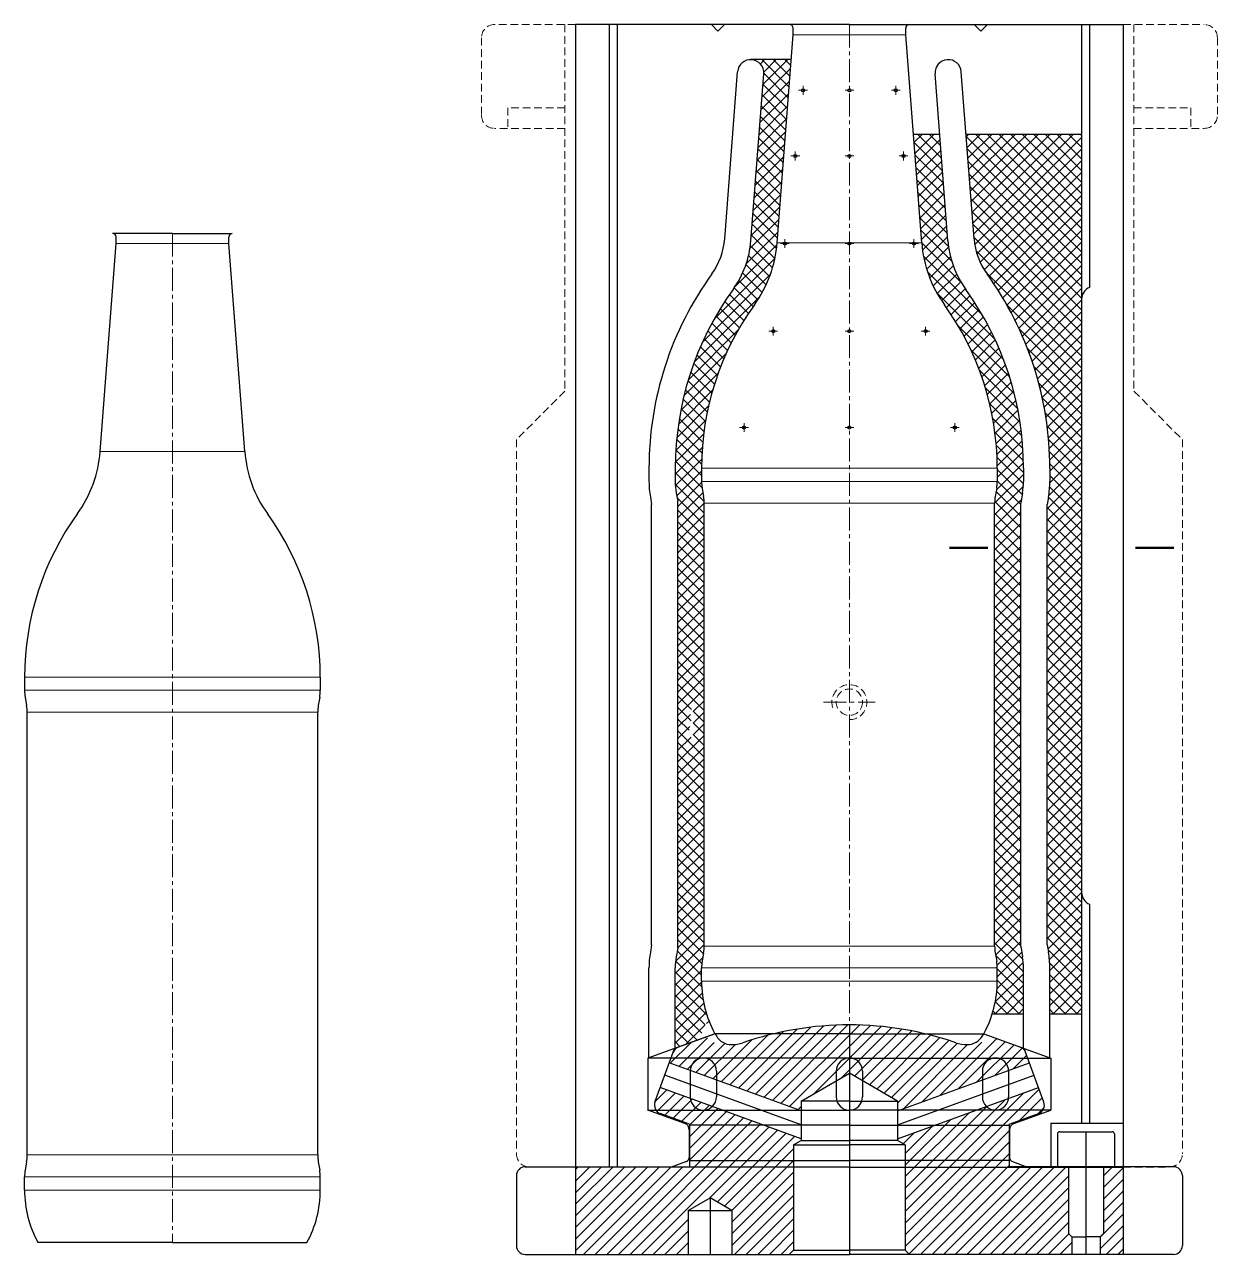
# Model space of a CAD drawing. Extents: x -409 to 793, y -94 to 506.
# Drawn here: x 521.2 to 793.5, y 155.4 to 436.2 of the extents above; entities that cross this region are included whole.
import ezdxf

# ---------------------------------------------------------------- set-up
doc = ezdxf.new("R2010")
doc.units = 0
doc.header["$LTSCALE"] = 7
doc.header["$MEASUREMENT"] = 0
doc.linetypes.add('CENTER2', pattern=[1.125, 0.75, -0.125, 0.125, -0.125])
doc.linetypes.add('HIDDEN', pattern=[0.375, 0.25, -0.125])
doc.layers.get('0').update_dxf_attribs({"linetype": 'CONTINUOUS', "lineweight": 15})
for name, color, linetype, lineweight in [('1', 1, 'CENTER2', 15), ('2', 2, 'HIDDEN', 15), ('3', 3, 'CONTINUOUS', 30), ('4', 5, 'CONTINUOUS', 50), ('8', 253, 'CONTINUOUS', 0)]:
    doc.layers.add(name, color=color, linetype=linetype, lineweight=lineweight)
pattern_1 = [(45, (-1703.317835305229, -16.31825387316434), (-1.325825214724776, 1.325825214724777), []), (135, (-1703.317835305229, -16.31825387316434), (-1.325825214724777, -1.325825214724776), [])]

# ---------------------------------------------------------------- blocks, each defined once
blk = doc.blocks.new('G$C45F80841')
at = {"layer": '8'}
h = blk.add_hatch(dxfattribs=at)
h.set_pattern_fill('ANSI37', color=256, scale=15)
h.set_pattern_definition(pattern_1)
h.paths.add_polyline_path([(117.1500000000003, 83.45518626986251), (117.1500000000003, 52.75000000000065, 0.04315293884028762), (117.2835787239644, 51.20514604060463), (117.6164212760359, 49.29485395939582, -0.04315293883994171), (117.7500000000002, 47.74999999999994), (117.7500000000002, 44.75000000000011, -0.07538305226668503), (116.6203732993761, 37.30000000000004), (123.7499999999998, 37.30000000000015), (123.7499999999998, 47.75000000000011, 0.04315293884001344), (123.5273687933927, 50.32475659899228), (123.1945262413217, 52.23504868020177, -0.04315293883991941), (123.1499999999996, 52.75000000000003), (123.1499999999999, 153.8500000000001, -0.04315293883932554), (123.1945262413215, 154.3649513197988), (123.527368793393, 156.2752434010073, 0.04315293884000735), (123.75, 158.8500000000006), (123.7500000000001, 161.85, 0.1575643360709016), (110.5504068096075, 202.6964680111632, -0.1379722781430958), (106.4823639361293, 213.8096974393023), (104.6120038446231, 238.1500000000003), (98.59431578947397, 238.15), (100.5000000000002, 213.3500000000004, 0.1379722781430906), (105.6850423274063, 199.1853103024671, -0.1575643360709053), (117.7500000000002, 161.8500000000001), (117.7500000000002, 158.8500000000001, -0.04315293884000333), (117.6164212760361, 157.3051460406046), (117.2835787239646, 155.3948539593963, 0.04315293884011168), (117.1500000000003, 153.8499999999999)])
edge = h.paths.add_edge_path()
edge.add_spline(control_points=[(50.85000000000036, 106.4659752234592), (50.51650265974342, 106.4232675678084), (49.84086793980623, 106.4217016550006), (48.76756413075873, 106.6781195383938), (48.35000000000036, 106.7333287005425)], knot_values=[10.55621248289929, 10.55621248289929, 10.55621248289929, 10.55621248289929, 11.56671097601545, 12.45186169343231, 12.45186169343231, 12.45186169343231, 12.45186169343231], degree=3, periodic=0)
edge.add_line((48.35000000000036, 106.7333287005425), (48.35000000000036, 100.4178020799156))
edge.add_spline(control_points=[(48.35000000000036, 100.4178020799156), (48.03080246215086, 100.4301994560734), (46.9665222065546, 100.6124894000242), (47.75952890501355, 103.3415385913655), (48.07884819189212, 104.8439723477443), (47.3054826993914, 106.7707941573856), (47.93057499510667, 106.7887839022677), (48.35000000000036, 106.7333287005425)], knot_values=[2.943411175063346, 2.943411175063346, 2.943411175063346, 2.943411175063346, 3.683982954908346, 5.789738561323501, 8.897583544937163, 9.667117092186864, 10.55621248289929, 10.55621248289929, 10.55621248289929, 10.55621248289929], degree=3, periodic=0)
edge.add_spline(control_points=[(48.35000000000036, 106.7333287005425), (48.76756413075873, 106.6781195383938), (49.84086793980623, 106.4217016550006), (50.51650265974342, 106.4232675678084), (50.85000000000036, 106.4659752234592)], knot_values=[10.55621248289929, 10.55621248289929, 10.55621248289929, 10.55621248289929, 11.44136320031615, 12.45186169343231, 12.45186169343231, 12.45186169343231, 12.45186169343231], degree=3, periodic=0)
edge.add_line((50.85000000000036, 106.4659752234592), (50.85000000000036, 153.85))
edge.add_arc((41.84999999999866, 153.85), 9.000000000001648, 0, 9.883792998937565)
edge.add_line((50.71642127603604, 155.3948539593957), (50.38357872396443, 157.3051460406049))
edge.add_arc((59.25000000000182, 158.8500000000003), 9.000000000001648, 179.9999999999999, 189.8837929989375, ccw=False)
edge.add_line((50.25000000000023, 158.8500000000003), (50.25000000000023, 161.8500000000001))
edge.add_arc((114.0500000000004, 161.85), 63.80000000000037, 144.183377684207, 180, ccw=False)
edge.add_arc((39.73023689250715, 215.4838870598391), 27.8516286243809, 324.1833776842067, 355.6059067177234)
edge.add_line((67.50000000000023, 213.3500000000001), (70.71200000000022, 255.1500000000001))
edge.add_line((70.71200000000022, 255.1500000000001), (61.45494160148689, 255.1500000000001))
edge.add_arc((61.45494160148689, 252.1500000000001), 2.999999999999976, 355.6059067177236, 90, ccw=False)
edge.add_line((64.44612356955145, 251.9201512803489), (61.51763606387101, 213.8096974393027))
edge.add_arc((39.73023689250704, 215.4838870598392), 21.85162862438101, 324.18337768420656, 355.6059067177232, ccw=False)
edge.add_arc((114.0499999999998, 161.8500000000002), 69.79999999999971, 144.1833776842067, 180)
edge.add_line((44.25000000000023, 161.8500000000002), (44.25000000000023, 158.850000000001))
edge.add_arc((59.25000000001069, 158.850000000001), 15.00000000001046, 180, 189.8837929989373)
edge.add_line((44.47263120660728, 156.2752434010078), (44.80547375867877, 154.3649513197989))
edge.add_arc((41.84999999999991, 153.8500000000001), 3.000000000000341, 359.99999999999915, 9.883792998936826, ccw=False)
edge.add_line((44.85000000000036, 153.8500000000001), (44.85000000000036, 52.75000000000013))
edge.add_arc((41.84999999999991, 52.75000000000017), 3.000000000000335, 350.1162070010607, 360, ccw=False)
edge.add_line((44.80547375867877, 52.23504868020177), (44.47263120660739, 50.32475659899293))
edge.add_arc((59.25000000001035, 47.74999999999937), 15.00000000001018, 170.1162070010627, 179.9999999999969)
edge.add_line((44.25000000000023, 47.74999999999937), (44.25000000000023, 29.45606584758787))
edge.add_line((44.25000000000011, 29.45606584758787), (50.48092249127558, 31.72393859842174))
edge.add_arc((53.29999999999984, 32.74999999999824), 2.999999999999998, 115.0996384474222, 200.0000197470785, ccw=False)
edge.add_arc((75.38155737704938, 44.75000000000017), 25.13155737704921, 180, 201.6778537288342, ccw=False)
edge.add_line((50.25000000000023, 44.75000000000011), (50.25000000000023, 47.74999999999991))
edge.add_arc((59.25000000000216, 47.74999999999991), 9.000000000001984, 170.1162070010613, 180, ccw=False)
edge.add_line((50.38357872396455, 49.29485395939565), (50.71642127603604, 51.20514604060463))
edge.add_arc((41.84999999999172, 52.7500000000008), 9.000000000008543, 350.1162070010625, 359.9999999999954)
edge.add_line((50.85000000000036, 52.75000000000011), (50.85000000000036, 106.4659752234592))
h.paths.add_polyline_path([(117.9150191147088, 121.7483799528459), (117.9150191147088, 129.0900466195126), (120.5400191147088, 129.0900466195126), (120.5400191147088, 121.7483799528459)], flags=24)
h.paths.add_polyline_path([(118.8112432056444, 111.7888941894745), (118.8112432056444, 121.8960370466173), (122.5612432056444, 121.8960370466173), (122.5612432056444, 111.7888941894745)], flags=24)
h.paths.add_polyline_path([(64.35993099001143, 243.99130088446), (65.398479392647, 253.6642797046683), (69.87276475001204, 253.1838938796607), (68.83421634737658, 243.5109150594524)], flags=24)
h.paths.add_polyline_path([(45.24654468662993, 31.29193266685718), (45.24654468662993, 40.67764695257148), (49.74654468662993, 40.67764695257148), (49.74654468662993, 31.29193266685718)], flags=24)
h.paths.add_polyline_path([(46.24285714285747, 83.15911273272502), (49.45714285714325, 83.15911273272502), (49.45714285714325, 77.15911273272502), (46.24285714285747, 77.15911273272502)], flags=24)
h = blk.add_hatch(dxfattribs=at)
h.set_pattern_fill('ANSI37', color=256, scale=15)
h.set_pattern_definition(pattern_1)
h.paths.add_polyline_path([(136.9999925025024, 37.30000000000018), (136.9999925025024, 65.05812475451077), (136.9999925025024, 87.80903811604662), (136.9999925025024, 200.3918752454895), (136.9999925025024, 238.1500000000001), (110.6296918997723, 238.1500000000003), (112.4647278722584, 214.2693948786052, 0.137972278143098), (115.4157712918087, 206.207625719859, -0.1575643360708946), (129.75, 161.85), (129.75, 158.8499999999996, -0.04315293883998357), (129.4383163107502, 155.2453407614114), (129.1499999999999, 153.5905993171999), (129.1499999999996, 53.00940068279976), (129.4383163107502, 51.35465923858803, -0.04315293883992424), (129.7499999999998, 47.75000000000009), (129.7499999999998, 37.30000000000021)])
h.paths.add_polyline_path([(131.3805394895628, 111.4128162928599), (131.3805394895628, 121.5199591500028), (135.1305394895628, 121.5199591500028), (135.1305394895628, 111.4128162928599)], flags=24)
h.paths.add_polyline_path([(130.7459683242384, 121.7483799528459), (130.7459683242384, 129.0900466195126), (133.3709683242384, 129.0900466195126), (133.3709683242384, 121.7483799528459)], flags=24)
at = {"layer": '1'}
for p, q in [((84.00000000000023, 263.1500000000001), (84, 0)), ((72.41696850824178, 248.1500000000001), (74.41696850824178, 248.1500000000001)), ((73.41696850824178, 249.1500000000001), (73.41696850824178, 247.1500000000001)), ((83.00000000000023, 248.1500000000001), (85.00000000000023, 248.1500000000001)), ((95.58303149175867, 248.1500000000001), (93.58303149175867, 248.1500000000001)), ((94.58303149175867, 249.1500000000001), (94.58303149175867, 247.1500000000001)), ((70.64920155527534, 233.1500000000001), (72.64920155527534, 233.1500000000001)), ((71.64920155527534, 234.1500000000001), (71.64920155527534, 232.1500000000001)), ((83.00000000000023, 233.1500000000001), (85.00000000000023, 233.1500000000001)), ((97.350798444725, 233.1500000000001), (95.350798444725, 233.1500000000001)), ((96.350798444725, 234.1500000000001), (96.350798444725, 232.1500000000001)), ((69.25682361226131, 214.1500000000001), (69.25682361226131, 212.1500000000001)), ((98.7431763877396, 214.1500000000001), (98.7431763877396, 212.1500000000001)), ((68.25682361226131, 213.1500000000001), (70.25682361226131, 213.1500000000001)), ((83.00000000000011, 213.1500000000001), (85.00000000000011, 213.1500000000001)), ((99.7431763877396, 213.1500000000001), (97.7431763877396, 213.1500000000001)), ((66.61840641370213, 194.1500000000001), (66.61840641370213, 192.1500000000001)), ((101.3815935862981, 194.1500000000001), (101.3815935862981, 192.1500000000001)), ((65.61840641370213, 193.1500000000001), (67.61840641370213, 193.1500000000001)), ((83.00000000000011, 193.1500000000001), (85.00000000000011, 193.1500000000001)), ((102.3815935862981, 193.1500000000001), (100.3815935862981, 193.1500000000001)), ((59.93985699135578, 172.1500000000001), (59.93985699135578, 170.1500000000001)), ((108.0601430086444, 172.1500000000001), (108.0601430086444, 170.1500000000001)), ((58.93985699135578, 171.1500000000001), (60.93985699135578, 171.1500000000001)), ((83.00000000000011, 171.1500000000001), (85.00000000000011, 171.1500000000001)), ((109.0601430086444, 171.1500000000001), (107.0601430086444, 171.1500000000001)), ((78.1248032879721, 108.4500000000002), (89.89181567637979, 108.4500000000001))]:
    blk.add_line(p, q, dxfattribs=at)
at = {"layer": '2'}
for p, q in [((21.50000000000023, 263.1500000000001), (3.000000000000227, 263.1500000000001)), ((19.05000000000018, 263.1500000000001), (19.05000000000018, 179.4500000000002)), ((146.5000000000002, 263.1500000000001), (165.0000000000002, 263.1500000000001)), ((148.9500000000003, 263.1500000000001), (148.9500000000003, 179.4500000000002)), ((2.273736754432321e-13, 260.1500000000001), (0, 242.4500000000001)), ((168.0000000000002, 260.1500000000001), (168, 242.4500000000001)), ((19.05000000000041, 244.1500000000001), (6.050000000000409, 244.1500000000001)), ((6.050000000000409, 244.1500000000001), (6.050000000000637, 239.4500000000001)), ((148.95, 244.1500000000001), (161.95, 244.1500000000001)), ((161.95, 244.1500000000001), (161.9499999999998, 239.4500000000001)), ((19.05000000000041, 239.4500000000001), (3, 239.4500000000001)), ((148.95, 239.4500000000001), (165, 239.4500000000001)), ((19.05000000000018, 179.4500000000002), (8.000000000000455, 168.4000000000001)), ((148.9500000000003, 179.4500000000002), (160, 168.4000000000001)), ((8.000000000000455, 168.4000000000001), (8.000000000000114, 5.300000000000097)), ((160, 168.4000000000001), (160.0000000000005, 5.300000000000097)), ((21.50000000000023, 2.300000000000125), (11.00000000000023, 2.300000000000125)), ((146.5000000000002, 2.300000000000125), (157.0000000000005, 2.300000000000125))]:
    blk.add_line(p, q, dxfattribs=at)
blk.add_circle((84.00000000000023, 108.4500000000001), 3, dxfattribs=at)
for centre, radius, start, end in [((3.000000000000227, 260.1500000000001), 3, 90, 180), ((165.0000000000002, 260.1500000000001), 3, 0, 90), ((3, 242.4500000000001), 3, 180, 270), ((165, 242.4500000000001), 3, 270, 0), ((84.00000000000023, 108.4500000000001), 4, 270, 206.7051402965724), ((11.00000000000023, 5.300000000000125), 3, 180, 270), ((157.0000000000005, 5.300000000000125), 3, 270, 0)]:
    blk.add_arc(centre, radius, start, end, dxfattribs=at)
at = {"layer": '3'}
for p, q in [((84.00000000000023, 263.1500000000001), (21.5, 263.1500000000001)), ((21.50000000000023, 263.1500000000001), (21.50000000000023, 2.300000000000125)), ((29.18015534031247, 263.1500000000001), (29.18015534031247, 2.300000000000125)), ((31.00000768339169, 263.1500000000001), (31.0000076833918, 2.300000000000125)), ((54.00000000000023, 261.6500000000001), (52.50000000000068, 263.1500000000001)), ((54.00000000000023, 261.6500000000001), (55.49999999999977, 263.1500000000001)), ((71.15000000000032, 260.8500000000001), (71.15000000000032, 262.3500000000001)), ((84.00000000000023, 263.1500000000001), (146.5000000000005, 263.1500000000001)), ((96.85000000000036, 260.8500000000001), (96.85000000000036, 262.3500000000001)), ((114.0000000000002, 261.6500000000001), (112.5000000000007, 263.1500000000001)), ((114.0000000000002, 261.6500000000001), (115.4999999999998, 263.1500000000001)), ((136.9999925025024, 263.1500000000001), (136.9999925025024, 12.30000000000007)), ((138.8198451224878, 263.1500000000001), (138.8198451224878, 203.1500000000001)), ((146.5000000000002, 263.1500000000001), (146.5, 2.300000000000125)), ((67.50000000000023, 213.3500000000001), (71.15000000000032, 260.8500000000001)), ((100.5000000000002, 213.3500000000001), (96.85000000000036, 260.8500000000001)), ((70.71200000000022, 255.1500000000001), (61.45494160148689, 255.1500000000001)), ((55.53527212774179, 214.2693948786053), (58.46375963342234, 252.3798487196515)), ((61.51763606387101, 213.8096974393027), (64.44612356955145, 251.9201512803489)), ((106.4823639361293, 213.8096974393026), (103.553876430449, 251.9201512803488)), ((112.4647278722584, 214.2693948786052), (109.5362403665781, 252.3798487196514)), ((98.59431578947397, 238.15), (104.6120038446231, 238.1500000000003)), ((110.6296918997723, 238.1500000000003), (136.9999925025024, 238.1500000000001)), ((38.25000000000023, 161.8500000000001), (38.25000000000023, 158.8500000000001)), ((44.25000000000023, 161.8500000000001), (44.25000000000023, 158.8500000000001)), ((50.25000000000023, 161.8500000000001), (50.25000000000023, 158.8500000000001)), ((117.7500000000002, 161.8500000000001), (117.7500000000002, 158.8500000000001)), ((123.75, 161.8500000000001), (123.75, 158.8500000000001)), ((129.75, 161.85), (129.75, 158.85)), ((50.38357872396455, 157.3051460406046), (50.71642127603604, 155.3948539593957)), ((117.6164212760361, 157.3051460406046), (117.2835787239644, 155.3948539593957)), ((38.56168368925, 155.2453407614111), (38.85000000000036, 153.5905993172004)), ((44.47263120660728, 156.2752434010078), (44.80547375867877, 154.3649513197989)), ((123.527368793393, 156.2752434010077), (123.1945262413215, 154.3649513197988)), ((129.4383163107502, 155.2453407614109), (129.1499999999999, 153.5905993172003)), ((38.85000000000036, 53.00940068279988), (38.85000000000036, 153.5905993172003)), ((44.85000000000036, 52.75000000000011), (44.85000000000036, 153.8500000000001)), ((50.85000000000036, 52.75000000000011), (50.85000000000036, 153.8500000000001)), ((117.1500000000003, 52.75000000000011), (117.1500000000003, 153.8500000000001)), ((123.1499999999996, 52.75000000000003), (123.1499999999999, 153.8500000000001)), ((129.1499999999996, 53.00940068279976), (129.1499999999999, 153.5905993172001)), ((138.8198451224877, 62.30000000000013), (138.8198451224878, 12.3000000000001)), ((38.85000000000036, 53.00940068279988), (38.56168368925, 51.35465923858911)), ((44.80547375867877, 52.23504868020137), (44.47263120660728, 50.32475659899239)), ((50.71642127603604, 51.20514604060463), (50.38357872396455, 49.29485395939565)), ((117.2835787239644, 51.20514604060463), (117.6164212760361, 49.29485395939565)), ((123.1945262413212, 52.23504868020126), (123.5273687933927, 50.32475659899228)), ((129.1499999999996, 53.00940068279976), (129.43831631075, 51.35465923858902)), ((38.25000000000023, 27.27224210013213), (38.25000000000023, 47.75000000000017)), ((44.25000000000023, 29.45606584758787), (44.25000000000023, 47.75000000000017)), ((50.25000000000023, 44.75000000000017), (50.25000000000023, 47.75000000000017)), ((117.7500000000002, 44.75000000000017), (117.7500000000002, 47.75000000000017)), ((123.7499999999998, 29.45606584758778), (123.7499999999998, 47.75000000000009)), ((129.7499999999998, 27.27224210013205), (129.7499999999998, 47.75000000000006)), ((116.6203732993761, 37.30000000000004), (123.7499999999998, 37.30000000000015)), ((129.7499999999998, 37.30000000000021), (136.9999925025024, 37.30000000000018)), ((53.29999999999984, 32.75000000000011), (38.00000000000045, 27.18124944398826)), ((83.99999999999977, 32.75000000000014), (53.29999999999984, 32.74999999999824)), ((84.00000000000023, 32.75000000000014), (114.7000000000002, 32.74999999999824)), ((114.7000000000002, 32.75000000000011), (129.9999999999995, 27.18124944398826)), ((84.00000000000023, 27.18124944398821), (38.00000000000045, 27.18124944398826)), ((38.00000000000045, 27.18124944398826), (38.00000000000023, 15.29951871381564)), ((83.99999999999977, 27.18124944398821), (129.9999999999995, 27.18124944398826)), ((129.9999999999995, 27.18124944398826), (129.9999999999998, 15.29951871381564)), ((47.64748750263698, 24.18124944398946), (47.64748750263675, 18.29951871381695)), ((53.64748750263686, 24.18124944398932), (53.64748750263675, 18.29951871381675)), ((81, 24.18124944398815), (81.00000000000011, 18.29951871381581)), ((87, 24.18124944398824), (87.00000000000023, 18.2995187138159)), ((114.352512497363, 24.18124944398829), (114.3525124973628, 18.29951871381576)), ((120.3525124973628, 24.18124944398824), (120.3525124973628, 18.29951871381576)), ((38.00000000000023, 15.29951871381564), (84.00000000000023, 15.29951871381576)), ((46.46303021498875, 12.21922762386447), (38.00000000000023, 15.29951871381564)), ((130.0000000000001, 15.29951871381564), (84.00000000000011, 15.29951871381576)), ((121.5369697850116, 12.21922762386447), (130.0000000000001, 15.29951871381564)), ((84.00000000000023, 11.86000000000007), (47.4500000000005, 11.86000000000007)), ((84.00000000000011, 11.86000000000007), (120.5499999999997, 11.86000000000007)), ((130, 12.30000000000007), (130, 2.300000000000125)), ((130, 12.30000000000007), (146.5000000000005, 12.30000000000013)), ((47.45000000000016, 10.8096886926856), (47.45000000000005, 4.500207538209679)), ((120.5500000000001, 10.8096886926856), (120.5500000000002, 4.500207538209679)), ((46.79202014332577, 3.560514917423802), (43.3287838708186, 2.300000000000125)), ((47.45000000000027, 3.800000000000011), (84, 3.800000000000011)), ((120.55, 3.800000000000011), (84.00000000000023, 3.800000000000011)), ((121.2079798566745, 3.560514917423802), (124.6712161291816, 2.300000000000125)), ((84.00000000000023, 2.300000000000011), (21.5, 2.300000000000125)), ((84.00000000000023, 2.300000000000011), (146.5000000000005, 2.300000000000125))]:
    blk.add_line(p, q, dxfattribs=at)
for centre in [(73.41696850824178, 248.1500000000001), (84.00000000000023, 248.1500000000001), (94.58303149175867, 248.1500000000001), (71.64920155527534, 233.1500000000001), (84.00000000000023, 233.1500000000001), (96.350798444725, 233.1500000000001), (69.25682361226131, 213.1500000000001), (84.00000000000011, 213.1500000000001), (98.7431763877396, 213.1500000000001), (66.61840641370213, 193.1500000000001), (84.00000000000011, 193.1500000000001), (101.3815935862981, 193.1500000000001), (59.93985699135578, 171.1500000000001), (84.00000000000011, 171.1500000000001), (108.0601430086444, 171.1500000000001)]:
    blk.add_circle(centre, 0.35, dxfattribs=at)
for centre, radius, start, end in [((70.35000000000036, 262.3500000000001), 0.8, 0, 90), ((97.65000000000032, 262.3500000000001), 0.8, 90, 180), ((61.45494160148689, 252.1500000000001), 2.999999999999976, 355.6059067177235, 175.6059067177225), ((106.5450583985134, 252.1500000000001), 2.999999999999976, 4.394093282277483, 184.3940932822765), ((39.73023689250726, 215.4838870598391), 15.85162862438087, 324.1833776842067, 355.6059067177234), ((39.73023689250726, 215.4838870598391), 21.85162862438087, 324.1833776842066, 355.6059067177237), ((128.2697631074932, 215.483887059839), 21.85162862438087, 184.3940932822763, 215.8166223157928), ((128.2697631074932, 215.483887059839), 15.85162862438087, 184.3940932822765, 215.8166223157929), ((39.73023689250726, 215.4838870598391), 27.85162862438087, 324.1833776842068, 355.6059067177235), ((128.2697631074934, 215.4838870598391), 27.85162862438087, 184.3940932822765, 215.816622315793), ((114.0500000000002, 161.8500000000001), 75.8, 144.1833776842069, 180), ((53.95000000000005, 161.8500000000002), 75.8, 0, 35.8166223157931), ((114.0500000000002, 161.8500000000001), 69.8, 144.1833776842068, 180), ((53.95000000000005, 161.8500000000002), 69.8, 0, 35.81662231579305), ((139.9999925025024, 200.3918752454895), 3, 113.1651303559357, 180), ((114.0500000000002, 161.8500000000001), 63.8, 144.1833776842068, 180), ((53.95000000000027, 161.8500000000001), 63.8, 0, 35.81662231579319), ((59.25000000000023, 158.8500000000001), 21, 180, 189.8837929989408), ((59.25000000000023, 158.8500000000001), 15, 180, 189.883792998941), ((59.25000000000023, 158.8500000000001), 9, 180, 189.8837929989408), ((108.7500000000002, 158.8500000000001), 9, 350.1162070010592, 0), ((108.75, 158.8500000000001), 15, 350.116207001059, 0), ((108.75, 158.8500000000001), 21, 350.1162070010591, 0), ((41.85000000000036, 153.8500000000001), 9, 0, 9.883792998940848), ((126.1500000000003, 153.8500000000001), 9, 170.1162070010592, 180), ((41.85000000000036, 153.8500000000001), 3, 0, 9.883792998939958), ((126.1499999999999, 153.8500000000001), 3, 170.1162070010601, 180), ((139.9999925025024, 65.05812475451077), 3, 180, 246.8348696440595), ((59.25000000000023, 47.75000000000017), 21, 170.1162070010591, 180), ((41.85000000000036, 52.75000000000011), 3, 350.11620700106, 0), ((41.85000000000036, 52.75000000000011), 9, 350.1162070010593, 0), ((126.1500000000003, 52.75000000000011), 9, 180, 189.8837929989403), ((126.1500000000003, 52.75000000000011), 3, 180, 189.8837929989399), ((108.7499999999998, 47.75000000000011), 21, 0, 9.883792998940773), ((59.25000000000023, 47.75000000000017), 15, 170.1162070010591, 180), ((59.25000000000023, 47.75000000000017), 9, 170.1162070010592, 180), ((108.7500000000002, 47.75000000000017), 9, 0, 9.883792998940848), ((108.7499999999998, 47.75000000000011), 15, 0, 9.883792998940773), ((75.38155737704983, 44.75000000000017), 25.1315573770496, 180, 208.5214231660527), ((92.61844262295062, 44.75000000000017), 25.1315573770496, 331.4785768339472, 0), ((50.64748750263675, 24.18124944398934), 3.00000000000002, 0, 180), ((83.99999999999977, 24.18124944398818), 3.00000000000002, 0, 180), ((117.3525124973626, 24.18124944398824), 3.00000000000002, 0, 180), ((50.64748750263686, 18.29951871381684), 3.000000000000075, 180, 0), ((84.00000000000023, 18.29951871381581), 3.000000000000075, 180, 0), ((117.3525124973628, 18.29951871381576), 3.000000000000075, 180, 0), ((45.95000000000027, 10.8096886926856), 1.5, 0, 69.99999999999629), ((122.0500000000001, 10.8096886926856), 1.5, 110.0000000000037, 180), ((46.45000000000005, 4.500207538209736), 1, 290.0000000000031, 0), ((121.5500000000002, 4.500207538209736), 1, 180, 249.9999999999962)]:
    blk.add_arc(centre, radius, start, end, dxfattribs=at)
at = {"layer": '4'}
for p, q in [((115.5865014502367, 143.6430845336257), (106.8759943139985, 143.6430845336257)), ((158.0196935507563, 143.6430845336257), (149.3091864145181, 143.6430845336257))]:
    blk.add_line(p, q, dxfattribs=at)
at = {"layer": '8'}
for p, q in [((84.00000000000023, 260.8500000000001), (71.15000000000032, 260.8500000000001)), ((84.00000000000023, 260.8500000000001), (96.85000000000036, 260.8500000000001)), ((84.00000000000023, 213.3500000000001), (67.50000000000023, 213.3500000000001)), ((84.00000000000023, 213.3500000000001), (100.5000000000002, 213.3500000000001)), ((50.25000000000023, 161.8500000000001), (84.00000000000023, 161.8500000000001)), ((117.7500000000002, 161.8500000000001), (84.00000000000023, 161.8500000000001)), ((50.25000000000023, 158.8500000000001), (84.00000000000023, 158.8500000000001)), ((117.7500000000002, 158.8500000000001), (84.00000000000023, 158.8500000000001)), ((50.85000000000036, 153.8500000000001), (84.00000000000023, 153.8500000000001)), ((117.1500000000003, 153.8500000000001), (84.00000000000023, 153.8500000000001)), ((84.00000000000023, 52.75000000000011), (50.85000000000036, 52.75000000000011)), ((84.00000000000023, 52.75000000000011), (117.1500000000003, 52.75000000000011)), ((50.25000000000023, 47.75000000000017), (84.00000000000023, 47.75000000000017)), ((117.7500000000002, 47.75000000000017), (84.00000000000023, 47.75000000000017)), ((84.00000000000023, 44.75000000000011), (50.25000000000023, 44.75000000000011)), ((84.00000000000023, 44.75000000000011), (117.7500000000002, 44.75000000000011))]:
    blk.add_line(p, q, dxfattribs=at)
blk = doc.blocks.new('G$CAE49EAF9')
h = blk.add_hatch()
h.set_pattern_fill('ANSI31', color=2, scale=15)
h.set_pattern_definition([(45, (-406.3360888338775, 44.2163430015612), (-1.325825214724776, 1.325825214724777), [])])
h.paths.add_polyline_path([(63.24999999999943, 1.000000000000057), (63.2499999999992, 25.00000000000006), (64.99999999999966, 26.01036297108203), (64.99999999999966, 26.37358253885895), (32.83434878992887, 38.08092214511316), (31.62061475842825, 34.74621530034165, 0.4142135623731286), (32.81595971334866, 32.18278977211838), (39.49999467852376, 29.75000000000017), (39.49999467852376, 20.00000000000017), (13.5, 19.99999999999994), (13.5, 1.70530256582424e-13), (39.19999999999959, 1.13686837721616e-13), (39.19999999999959, 9.999999999999773), (44.19999999999982, 12.88675134594831), (49.19999999999959, 10.00000000000017), (49.19999999999959, 1.13686837721616e-13), (62.24999999999943, 1.13686837721616e-13)])
h.paths.add_polyline_path([(76, 52.40000031905555, 0.04841844733348694), (61.63778066435975, 51.00593943695505, 0.009608157796768239), (58.83259667458617, 50.40000031905663, 0.02487774867395295), (51.69845328996712, 48.33541430835487, -0.08305130733013098), (49.09517871998571, 47.90000031905555, -0.1733990484925426), (46.55901559788185, 48.80680187439015, -0.5051003765287131), (43.47061475843066, 49.71596003240421), (36.96800194164837, 47.34920252213755, 0.2216946626430389), (35.77265698672795, 46.15385756721719), (34.88646964988311, 43.71907786982899), (64.99999999999955, 32.75864917371456), (64.99999999999955, 35.00000000000045), (76, 41.35085296108633)])
h.paths.add_polyline_path([(86.99999999999955, 32.75864917371422), (117.1135303501171, 43.71907786982899), (116.227343013272, 46.15385756721707, 0.221694662642875), (115.0319980583515, 47.34920252213749), (108.5293852415696, 49.71596003240421, -0.5051003765292197), (105.4409844021156, 48.80680187439208, -0.173399048492747), (102.9048212800096, 47.90000031905556, -0.08305130733010171), (100.3015467100283, 48.33541430835487, 0.02487774867390954), (93.1674033254136, 50.40000031905555, 0.05805361237215988), (76, 52.40000031905561), (76, 41.35085296108576), (86.99999999999955, 35.00000000000045)])
h.paths.add_polyline_path([(86.99999999999955, 26.01036297108197), (88.7499999999992, 25.00000000000045), (88.74999999999966, 1.000000000000057), (89.74999999999966, 5.684341886080801e-14), (125.9984652664588, 1.70530256582424e-13), (125.9984652664587, 4.750000000000114), (125.9984652664587, 20.00000000000011), (123.4984652664587, 20.00000000000011), (112.5000053214762, 20.00000000000017), (112.5000053214762, 29.75000000000017), (119.1840402866512, 32.1827897721185, 0.4142135623731925), (120.3793852415718, 34.74621530034165), (119.1656512100712, 38.08092214511316), (86.99999999999955, 26.37358253885895)])
h.paths.add_polyline_path([(126.7484652664585, 1.70530256582424e-13), (126.7484652664587, 3.999999999999829), (125.9984652664587, 4.750000000000114), (125.9984652664588, 1.70530256582424e-13)])
h.paths.add_polyline_path([(133.9984652664585, 1.70530256582424e-13), (133.9984652664588, 4.750000000000227), (133.2484652664588, 4), (133.2484652664599, 1.70530256582424e-13)])
h.paths.add_polyline_path([(133.9984652664587, 4.750000000000227), (133.9984652664585, 1.70530256582424e-13), (138.5, 1.70530256582424e-13), (138.5, 20), (136.4984652664587, 20), (133.9984652664587, 20.00000000000006)])
h.paths.add_polyline_path([(51.74191040572919, 2.421428571428692), (51.74191040572919, 7.578571428571536), (57.74191040572919, 7.578571428571536), (57.74191040572919, 2.421428571428692)], flags=24)
h.paths.add_polyline_path([(39.31785714285672, 21.627172407307), (47.33214285714246, 21.627172407307), (47.33214285714246, 15.627172407307), (39.31785714285672, 15.627172407307)], flags=24)
h.paths.add_polyline_path([(100.083102333351, 14.57857142857171), (100.083102333351, 20.42142857142886), (106.083102333351, 20.42142857142886), (106.083102333351, 14.57857142857171)], flags=24)
h.paths.add_polyline_path([(92.65049480105324, 9.521428571428658), (92.65049480105324, 15.47857142857151), (98.65049480105324, 15.47857142857151), (98.65049480105324, 9.521428571428658)], flags=24)
at = {"color": 2, "ltscale": 0.5}
for p, q in [((76, 52.40000031905555), (76, 1.13686837721616e-13)), ((64.99999999999955, 29.56611585628696), (33.86040921990593, 40.90000000747114)), ((87.00000000000045, 29.56611585628696), (118.1395907800941, 40.90000000747114)), ((123.4984652664583, 27.49999999999989), (123.4984652664587, 19.99999999999989)), ((129.9984652664581, 27.99999999999966), (129.9984652664582, 1.70530256582424e-13)), ((136.4984652664584, 27.49999999999966), (136.4984652664587, 19.99999999999972)), ((63.24999999999932, 25.00000000000006), (63.24999999999943, 1.000000000000057)), ((88.7499999999992, 25.00000000000017), (88.74999999999966, 1.000000000000057)), ((13.5, 19.99999999999994), (13.5, 1.13686837721616e-13)), ((125.9984652664587, 19.99999999999989), (125.9984652664587, 4.750000000000057)), ((133.9984652664587, 19.99999999999983), (133.9984652664587, 4.750000000000114)), ((39.19999999999959, 9.999999999999773), (39.19999999999959, 0)), ((49.19999999999959, 10.00000000000017), (49.19999999999959, 0))]:
    blk.add_line(p, q, dxfattribs=at)
at = {"color": 2}
for p, q in [((45.35000000000241, 50.40000031905555), (36.97229943219611, 47.35076668077892)), ((58.8325966745864, 50.40000031905555), (45.35000000000241, 50.40000031905555)), ((93.1674033254136, 50.40000031905555), (106.6499999999976, 50.40000031905555)), ((106.6499999999976, 50.40000031905555), (115.027700567804, 47.35076668077892)), ((31.62061475842825, 34.74621530034165), (35.77109282808658, 46.14956007666945)), ((35.77109282808658, 46.14956007666945), (36.09163021088, 47.0302292979855)), ((36.97229943219611, 47.35076668077892), (36.09163021088, 47.0302292979855)), ((115.027700567804, 47.35076668077892), (115.90836978912, 47.0302292979855)), ((116.2289071719135, 46.14956007666945), (115.90836978912, 47.0302292979855)), ((120.3793852415718, 34.74621530034165), (116.2289071719135, 46.14956007666945)), ((64.99999999999955, 32.75864917371456), (34.88646964988311, 43.71907786982899)), ((87.00000000000045, 32.75864917371456), (117.113530350117, 43.71907786982899)), ((64.99999999999955, 35.00000000000045), (75.99999999999955, 41.35085296108605)), ((64.99999999999955, 35.00000000000045), (75.99999999999955, 41.35085296108605)), ((86.99999999999955, 35.00000000000045), (75.99999999999955, 41.35085296108605)), ((64.99999999999966, 26.37358253885895), (32.83434878992887, 38.08092214511316)), ((87.00000000000045, 26.37358253885895), (119.1656512100712, 38.08092214511316)), ((75.99999999999955, 35.00000000000045), (64.99999999999955, 35.00000000000045)), ((64.99999999999955, 35.00000000000045), (64.99999999999966, 26.01036297108203)), ((75.99999999999955, 35.00000000000045), (64.99999999999955, 35.00000000000045)), ((75.99999999999955, 35.00000000000045), (86.99999999999955, 35.00000000000045)), ((86.99999999999955, 35.00000000000045), (86.99999999999955, 26.01036297108197)), ((39.49999467852376, 29.75000000000017), (32.81595971334866, 32.18278977211838)), ((112.5000053214762, 29.75000000000017), (119.1840402866513, 32.18278977211838)), ((39.49999467852376, 29.75000000000011), (39.49999467852376, 20.00000000000011)), ((112.5000053214762, 29.75000000000011), (112.5000053214762, 20.00000000000011)), ((63.24999999999943, 25.00000000000017), (64.99999999999966, 26.01036297108203)), ((64.99999999999966, 26.01036297108203), (75.99999999999955, 26.01036297108203)), ((86.99999999999943, 26.01036297108203), (75.99999999999955, 26.01036297108203)), ((88.74999999999966, 25.00000000000017), (86.99999999999943, 26.01036297108203)), ((123.9984652664585, 27.99999999999994), (135.9984652664585, 27.99999999999955)), ((63.24999999999932, 25.00000000000006), (75.99999999999932, 25.00000000000006)), ((88.74999999999966, 25.00000000000017), (75.99999999999977, 25.00000000000006)), ((2, 19.99999999999977), (13.5, 19.99999999999989)), ((13.5, 19.99999999999989), (39.49999467852376, 20.00000000000017)), ((138.5, 20), (112.5000053214762, 20.00000000000017)), ((150, 19.99999999999977), (138.5, 19.99999999999989)), ((138.5, 19.99999999999989), (138.5, 1.70530256582424e-13)), ((0, 17.99999999999977), (0, 2.000000000000227)), ((152, 17.99999999999977), (152, 2.000000000000227)), ((39.1999999999997, 9.99999999999983), (44.1999999999997, 12.88675134594831)), ((44.19999999999959, 12.88675134594843), (44.19999999999959, 0)), ((49.19999999999959, 10.00000000000017), (44.19999999999982, 12.88675134594831)), ((39.20000000000039, 10.00000000000097), (49.19999999999959, 10.00000000000017)), ((125.9984652664587, 4.750000000000114), (126.7484652664587, 3.999999999999829)), ((126.7484652664587, 3.999999999999829), (129.9984652664587, 4)), ((126.7484652664587, 3.999999999999829), (126.7484652664585, 1.13686837721616e-13)), ((133.2484652664588, 4), (129.9984652664587, 4.000000000000114)), ((133.9984652664587, 4.750000000000114), (133.2484652664588, 4)), ((133.2484652664588, 4), (133.2484652664599, 1.13686837721616e-13)), ((2, 1.70530256582424e-13), (13.5, 1.70530256582424e-13)), ((13.5, 1.70530256582424e-13), (75.99999999999977, 5.684341886080801e-14)), ((63.24999999999943, 1.000000000000057), (62.24999999999943, 5.684341886080801e-14)), ((63.24999999999943, 1.000000000000057), (75.99999999999932, 1.000000000000057)), ((88.74999999999966, 1.000000000000057), (75.99999999999977, 1.000000000000057)), ((138.5, 1.70530256582424e-13), (76.00000000000023, 5.684341886080801e-14)), ((88.74999999999966, 1.000000000000057), (89.74999999999966, 5.684341886080801e-14)), ((150, 1.70530256582424e-13), (138.5, 1.70530256582424e-13))]:
    blk.add_line(p, q, dxfattribs=at)
for centre, radius, start, end in [((75.99999999999773, -22.27993391532016), 74.67993423437571, 90, 108.9903754303224), ((75.99999999999773, -22.27993391532016), 74.67993423437571, 71.00962456967765, 90), ((67.28171219945898, 62.40000031905555), 25, 208.6854020141188, 210), ((49.09517871998582, 51.90000031905555), 4, 209.9999999999992, 270), ((49.09517871998582, 55.90000031905555), 8, 270, 288.9903754303224), ((102.9048212800096, 55.90000031905555), 8, 251.0096245696776, 270), ((102.9048212800096, 51.90000031905555), 4, 270, 329.9999999999986), ((84.71828780053636, 62.40000031905555), 25, 329.9999999999999, 331.3145979858811), ((37.65204222829982, 45.46981728056574), 2, 109.8689846658335, 160.1310153341698), ((114.3479577717003, 45.46981728056574), 2, 19.86898466583017, 70.13101533416994), ((33.5, 34.06217501369031), 2, 159.9999999999982, 250.0000000000034), ((118.5, 34.06217501369031), 2, 290.0000000000001, 20.00000000000179), ((123.9984652664585, 27.49999999999989), 0.5, 90, 180), ((2, 17.99999999999977), 2, 90, 180), ((150, 17.99999999999977), 2, 0, 90), ((2, 2.000000000000227), 2, 180, 270), ((150, 2.000000000000227), 2, 270, 0)]:
    blk.add_arc(centre, radius, start, end, dxfattribs=at)
at = {"color": 2, "ltscale": 0.5}
blk.add_arc((135.9984652664585, 27.49999999999966), 0.5, 0, 90, dxfattribs=at)

msp = doc.modelspace()

# ---------------------------------------------------------------- linework, layer by layer
at = {"layer": '1'}
msp.add_line((554.9636328142512, 388.4670761114593), (554.9636328142512, 158.0670761114593), dxfattribs=at)
at = {"layer": '3'}
for p, q in [((554.9636328142512, 388.4670761114593), (541.3136328142514, 388.4670761114593)), ((542.1136328142513, 386.1670761114593), (542.1136328142513, 387.6670761114593)), ((554.9636328142512, 388.4670761114593), (568.6136328142513, 388.4670761114593)), ((567.8136328142514, 386.1670761114593), (567.8136328142514, 387.6670761114593)), ((538.4636328142512, 338.6670761114593), (542.1136328142513, 386.1670761114593)), ((571.4636328142512, 338.6670761114593), (567.8136328142514, 386.1670761114593)), ((521.2136328142512, 287.1670761114593), (521.2136328142512, 284.1670761114593)), ((588.7136328142512, 287.1670761114593), (588.7136328142512, 284.1670761114593)), ((521.3472115382156, 282.6222221520638), (521.6800540902871, 280.7119300708549)), ((588.5800540902871, 282.6222221520638), (588.2472115382154, 280.7119300708549)), ((521.8136328142514, 178.0670761114593), (521.8136328142514, 279.1670761114593)), ((588.1136328142513, 178.0670761114593), (588.1136328142513, 279.1670761114593)), ((521.6800540902871, 176.5222221520638), (521.3472115382156, 174.6119300708548)), ((588.2472115382154, 176.5222221520638), (588.5800540902871, 174.6119300708548)), ((521.2136328142512, 170.0670761114594), (521.2136328142512, 173.0670761114594)), ((588.7136328142512, 170.0670761114594), (588.7136328142512, 173.0670761114594)), ((554.9636328142512, 158.0670761114593), (524.2636328142512, 158.0670761114593)), ((554.9636328142512, 158.0670761114593), (585.6636328142513, 158.0670761114593))]:
    msp.add_line(p, q, dxfattribs=at)
for centre, radius, start, end in [((541.3136328142514, 387.6670761114593), 0.8, 0, 90), ((568.6136328142513, 387.6670761114593), 0.8, 90, 180), ((510.6938697067583, 340.8009631712983), 27.85162862438087, 324.1833776842068, 355.6059067177235), ((599.2333959217444, 340.8009631712983), 27.85162862438087, 184.3940932822765, 215.816622315793), ((585.0136328142512, 287.1670761114593), 63.8, 144.1833776842068, 180), ((524.9136328142513, 287.1670761114593), 63.8, 0, 35.81662231579315), ((530.2136328142512, 284.1670761114593), 9, 180, 189.8837929989408), ((579.7136328142512, 284.1670761114593), 9, 350.1162070010592, 0), ((512.8136328142514, 279.1670761114593), 9, 0, 9.883792998940848), ((597.1136328142513, 279.1670761114593), 9, 170.1162070010592, 180), ((512.8136328142514, 178.0670761114593), 9, 350.1162070010595, 0), ((597.1136328142513, 178.0670761114593), 9, 180, 189.8837929989405), ((530.2136328142512, 173.0670761114594), 9, 170.1162070010592, 180), ((579.7136328142512, 173.0670761114594), 9, 0, 9.883792998940848), ((546.3451901913008, 170.0670761114594), 25.1315573770496, 180, 208.5214231660527), ((563.5820754372016, 170.0670761114594), 25.1315573770496, 331.4785768339472, 0)]:
    msp.add_arc(centre, radius, start, end, dxfattribs=at)
at = {"layer": '8'}
for p, q in [((554.9636328142512, 386.1670761114593), (542.1136328142513, 386.1670761114593)), ((554.9636328142512, 386.1670761114593), (567.8136328142514, 386.1670761114593)), ((554.9636328142512, 338.6670761114593), (538.4636328142512, 338.6670761114593)), ((554.9636328142512, 338.6670761114593), (571.4636328142512, 338.6670761114593)), ((521.2136328142512, 287.1670761114593), (554.9636328142512, 287.1670761114593)), ((588.7136328142512, 287.1670761114593), (554.9636328142512, 287.1670761114593)), ((521.2136328142512, 284.1670761114593), (554.9636328142512, 284.1670761114593)), ((588.7136328142512, 284.1670761114593), (554.9636328142512, 284.1670761114593)), ((521.8136328142514, 279.1670761114593), (554.9636328142512, 279.1670761114593)), ((588.1136328142513, 279.1670761114593), (554.9636328142512, 279.1670761114593)), ((554.9636328142512, 178.0670761114593), (521.8136328142514, 178.0670761114593)), ((554.9636328142512, 178.0670761114593), (588.1136328142513, 178.0670761114593)), ((521.2136328142512, 173.0670761114594), (554.9636328142512, 173.0670761114594)), ((588.7136328142512, 173.0670761114594), (554.9636328142512, 173.0670761114594)), ((554.9636328142512, 170.0670761114593), (521.2136328142512, 170.0670761114593)), ((554.9636328142512, 170.0670761114593), (588.7136328142512, 170.0670761114593))]:
    msp.add_line(p, q, dxfattribs=at)

# ---------------------------------------------------------------- block references
at = {"layer": '3'}
for name, p in [('G$C45F80841', (625.4872872062936, 173.0177819655401)), ('G$CAE49EAF9', (633.4872872062938, 155.3677816464846))]:
    msp.add_blockref(name, p, dxfattribs=at)

doc.saveas('drawing.dxf')
